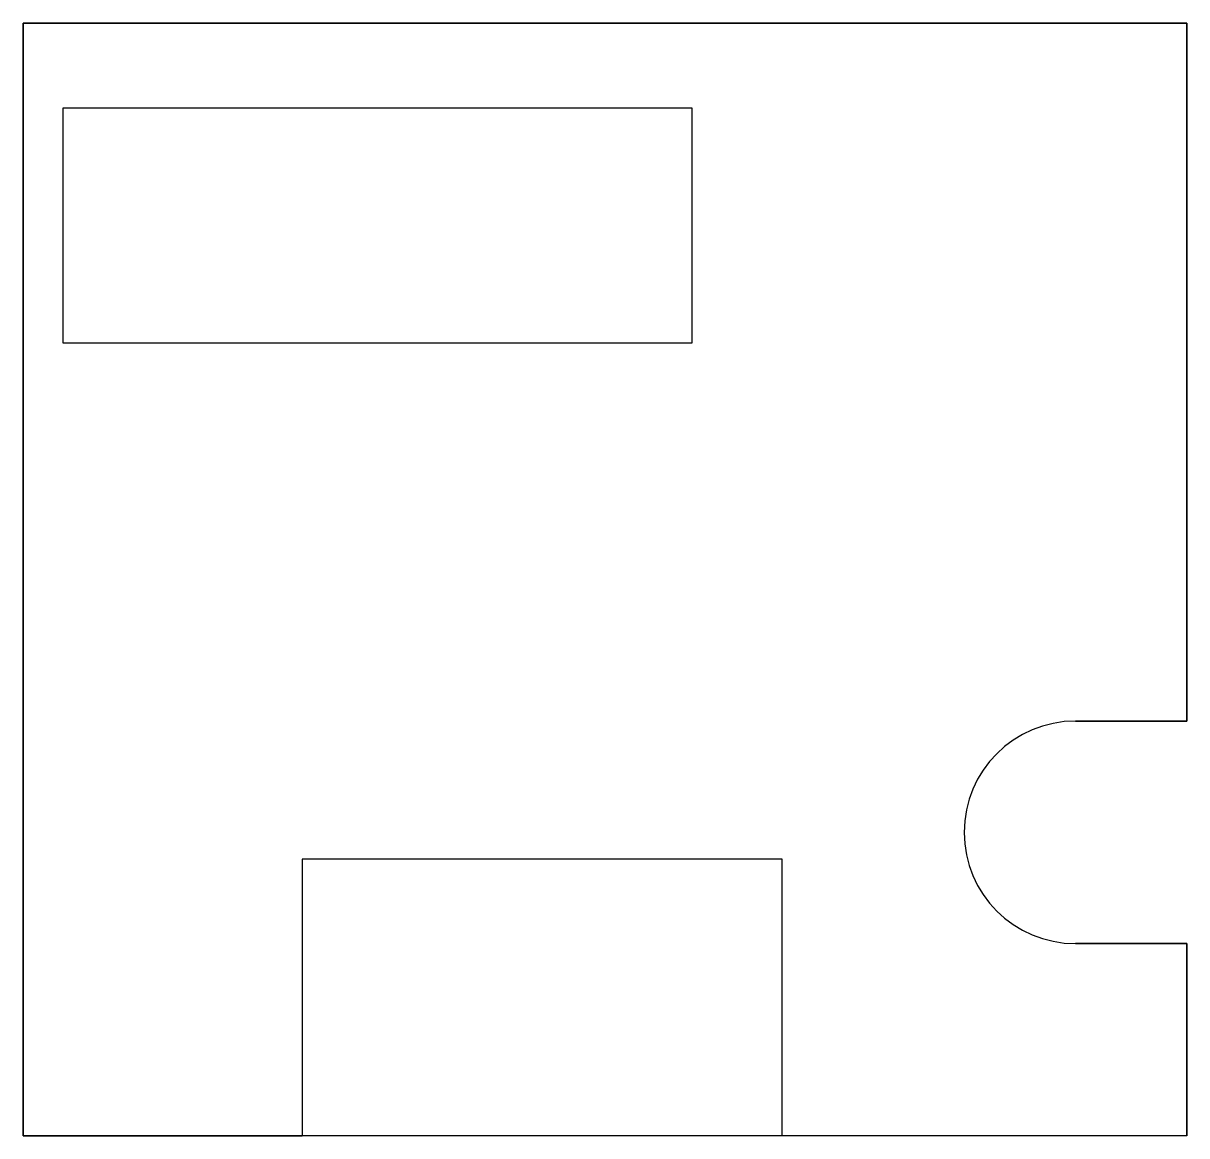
# Model space of a CAD drawing. Header units: millimetres. Extents: x -11.5 to 0, y 0 to 11.
import ezdxf

# ---------------------------------------------------------------- set-up
doc = ezdxf.new("R2010")
doc.units = ezdxf.units.MM
doc.layers.get('0').update_dxf_attribs({"linetype": 'CONTINUOUS'})

msp = doc.modelspace()

# ---------------------------------------------------------------- linework, layer by layer
for p, q in [((0, 11), (-11.5, 11)), ((-11.5, 11), (-11.5, 0)), ((0, 4.1), (0, 11)), ((-4.89, 10.16), (-11.11, 10.16)), ((-11.11, 10.16), (-11.11, 7.84)), ((-4.89, 7.84), (-4.89, 10.16)), ((-11.11, 7.84), (-4.89, 7.84)), ((-1.1, 4.1), (0, 4.1)), ((-4, 2.734), (-8.744, 2.734)), ((-8.744, 2.734), (-8.744, 0)), ((-4, 0), (-4, 2.734)), ((0, 1.9), (-1.1, 1.9)), ((0, 0), (0, 1.9)), ((-11.5, 0), (-8.744, 0)), ((-4, 0), (-8.744, 0)), ((0, 0), (-4, 0))]:
    msp.add_line(p, q)
msp.add_lwpolyline([(0, 4.1), (-1.1, 4.1, 1), (-1.1, 1.9), (0, 1.9), (0, 0), (-11.5, 0), (-11.5, 11), (0, 11)], format="xyb", close=True)
msp.add_arc((-1.1, 3), 1.1, 90, 270)

doc.saveas('drawing.dxf')
